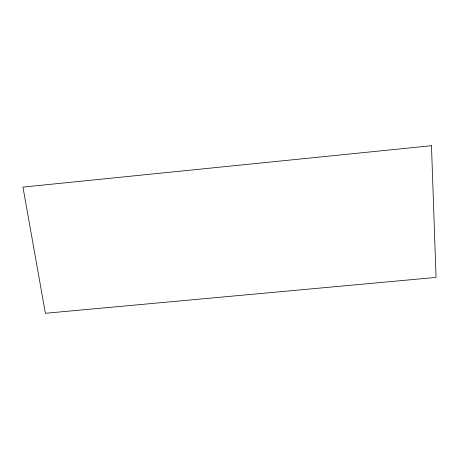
<?xml version="1.0" encoding="UTF-8"?>
<svg xmlns="http://www.w3.org/2000/svg" width="459" height="459" viewBox="0 0 459 459"><rect width="100%" height="100%" fill="white"/><g stroke="black" fill="none" stroke-linecap="round" stroke-linejoin="round"><path stroke-width="0.69" d="M431.477 145.721L22.95 187.1L45.395 313.279L436.05 277.42L431.477 145.721"/></g></svg>
